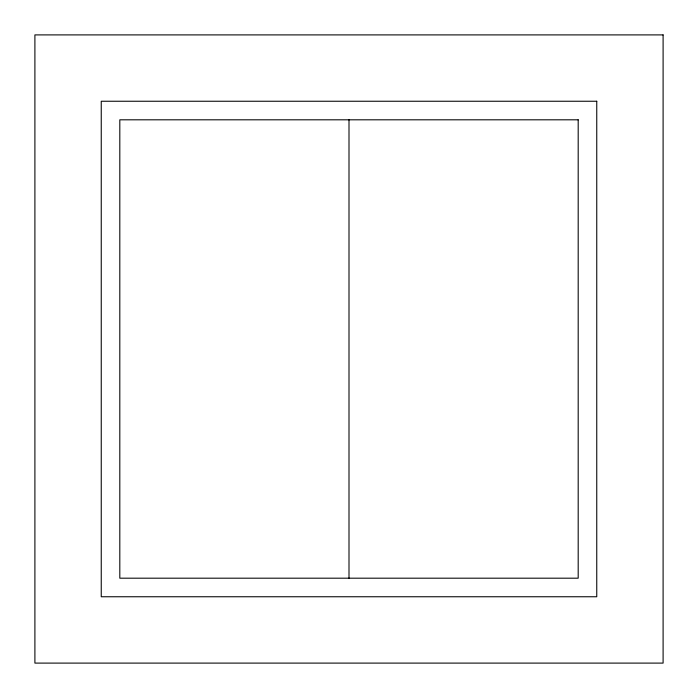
<?xml version="1.0" encoding="UTF-8"?>
<svg xmlns="http://www.w3.org/2000/svg" width="698" height="698" viewBox="0 0 698 698"><rect width="100%" height="100%" fill="white"/><g stroke="black" fill="none" stroke-linecap="round" stroke-linejoin="round"><path stroke-width="1.05" d="M349 119.812L349 578.188M663.1 34.9L34.9 34.9L34.9 663.1L663.1 663.1L663.1 34.9M596.755 101.245L101.245 101.245L101.245 596.755L596.755 596.755L596.755 101.245M578.188 119.812L119.812 119.812L119.812 578.188L578.188 578.188L578.188 119.812"/></g></svg>
